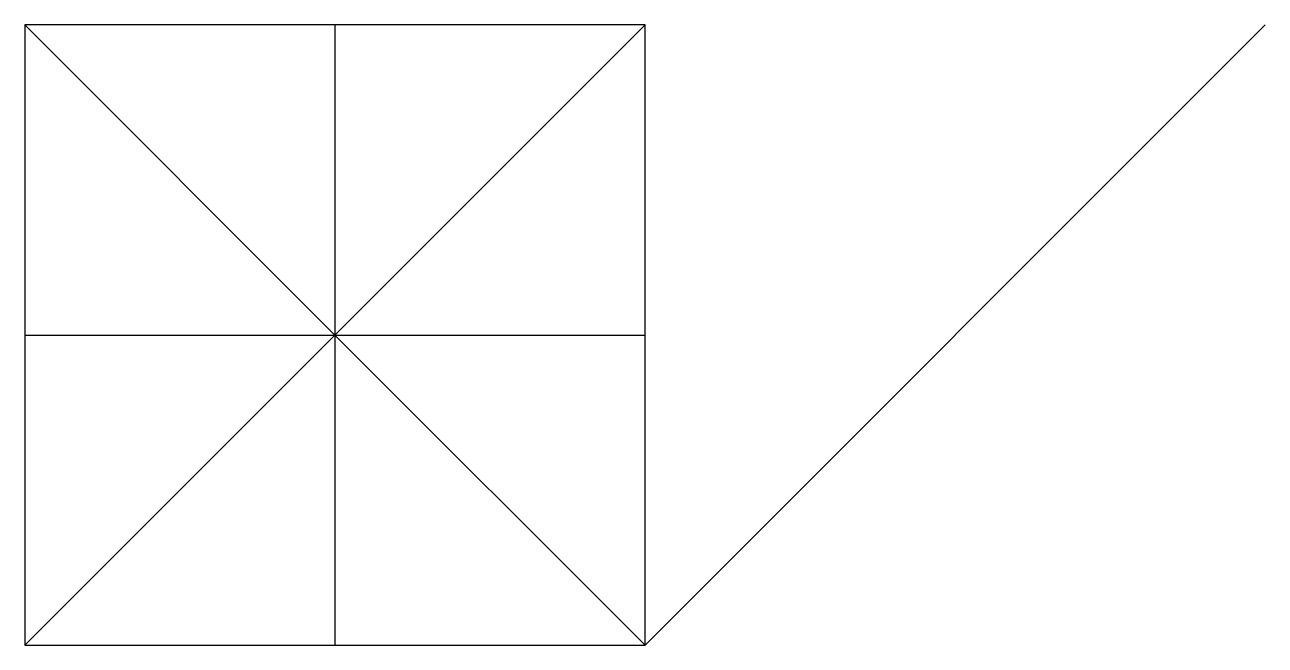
# Model space of a CAD drawing. Header units: metres. Extents: x 0 to 200, y 0 to 100.
import ezdxf

# ---------------------------------------------------------------- set-up
doc = ezdxf.new("R2010")
doc.units = ezdxf.units.M
doc.header["$LTSCALE"] = 10
doc.layers.add('A-Wände', color=7, linetype='Continuous')

msp = doc.modelspace()

# ---------------------------------------------------------------- linework, layer by layer
at = {"layer": 'A-Wände'}
for points in [[(0, 0), (100, 0), (200, 100)], [(100, 0), (100, 100), (0, 100), (0, 0)]]:
    msp.add_lwpolyline(points, dxfattribs=at)
for points in [[(0, 0, 0), (50, 50, 100), (100, 100, 0)], [(100, 0, 0), (50, 50, 100), (0, 100, 0)], [(50, 100, 0), (50, 50, 100), (50, 0, 0)], [(0, 50, 0), (50, 50, 100), (100, 50, 0)]]:
    msp.add_polyline3d(points, dxfattribs=at)

doc.saveas('drawing.dxf')
